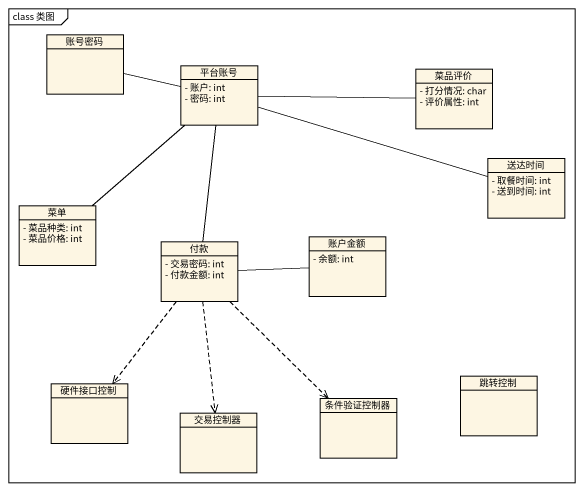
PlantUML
@startuml
mainframe class 类图
hide circle
hide empty members
skinparam classAttributeIconSize 0
class 账号密码
class 平台账号 {
  - 账户: int
  - 密码: int
}
class 菜品评价 {
  - 打分情况: char
  - 评价属性: int
}
class 送达时间 {
  - 取餐时间: int
  - 送到时间: int
}
class 菜单 {
  - 菜品种类: int
  - 菜品价格: int
}
class 付款 {
  - 交易密码: int
  - 付款金额: int
}
class 账户金额 {
  - 余额: int
}
class 硬件接口控制
class 交易控制器
class 条件验证控制器
class 跳转控制
平台账号 -left- 账号密码
平台账号 -right- 菜品评价
平台账号 -right- 送达时间
平台账号 -- 菜单
平台账号 -- 付款
付款 ..> 硬件接口控制
付款 ..> 交易控制器
付款 ..> 条件验证控制器
账户金额 -left- 付款
@enduml
